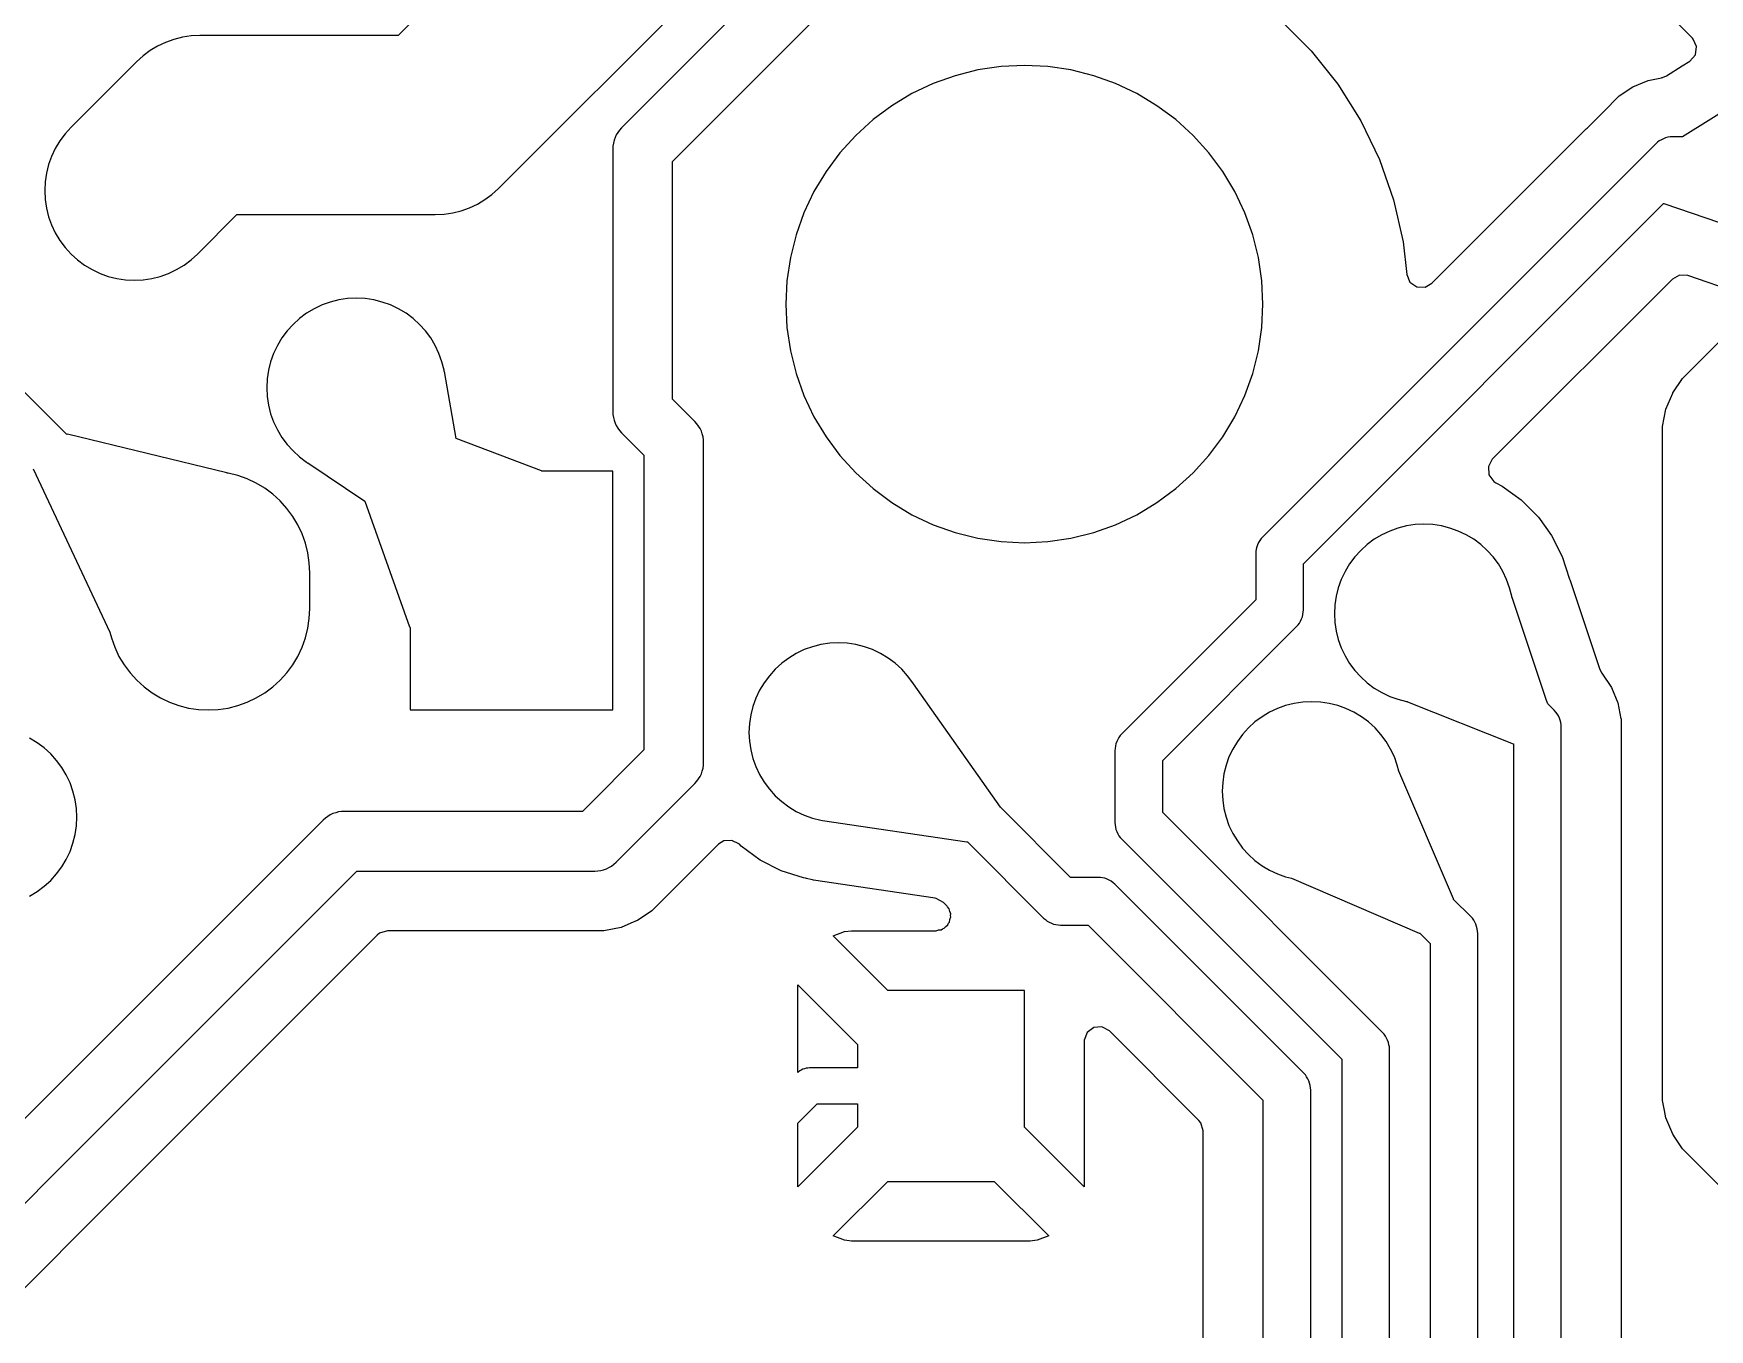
# Model space of a CAD drawing. Header units: metres. Extents: x 0.3 to 99.7, y 0.3 to 59.7.
# Drawn here: x 78.19 to 92.24, y 32.41 to 43.27 of the extents above; entities that cross this region are included whole.
import ezdxf

# ---------------------------------------------------------------- set-up
doc = ezdxf.new("R2010")
doc.units = ezdxf.units.M

msp = doc.modelspace()

# ---------------------------------------------------------------- linework, layer by layer
for points in [[(87.384, 46.737), (83.123, 42.477), (83.107, 42.459), (83.092, 42.439), (83.079, 42.418), (83.069, 42.396), (83.061, 42.373), (83.055, 42.349), (83.051, 42.325), (83.05, 42.3), (83.05, 40.1), (83.051, 40.075), (83.055, 40.051), (83.061, 40.027), (83.069, 40.004), (83.079, 39.982), (83.092, 39.961), (83.107, 39.941), (83.123, 39.923), (83.311, 39.735), (83.311, 39.735), (83.311, 39.735), (83.311, 39.735), (83.311, 39.735), (83.311, 39.735), (83.311, 39.735), (83.311, 39.735), (83.311, 39.735), (83.311, 39.735), (83.311, 39.735), (83.311, 39.735), (83.311, 39.735), (83.311, 39.735), (83.311, 39.735), (83.311, 39.735), (83.311, 39.735), (83.311, 39.735), (83.311, 37.265), (83.311, 37.265), (83.311, 37.265), (83.311, 37.265), (83.311, 37.265), (83.311, 37.265), (83.311, 37.265), (83.311, 37.265), (83.311, 37.265), (83.311, 37.265), (83.311, 37.265), (83.311, 37.265), (83.311, 37.265), (83.311, 37.265), (83.311, 37.265), (83.311, 37.265), (83.311, 37.265), (83.311, 37.265), (82.796, 36.75), (82.796, 36.75), (82.796, 36.75), (82.796, 36.75), (82.796, 36.75), (82.796, 36.75), (82.796, 36.75), (82.796, 36.75), (82.796, 36.75), (82.796, 36.75), (82.796, 36.75), (82.796, 36.75), (82.796, 36.75), (82.796, 36.75), (82.796, 36.75), (82.796, 36.75), (82.796, 36.75), (82.796, 36.75), (80.8, 36.75), (80.775, 36.749), (80.751, 36.745), (80.727, 36.739), (80.704, 36.731), (80.682, 36.721), (80.661, 36.708), (80.641, 36.693), (80.623, 36.677), (69.916, 25.97)], [(70.197, 25.543), (80.904, 36.25), (80.904, 36.25), (80.904, 36.25), (80.904, 36.25), (80.904, 36.25), (80.904, 36.25), (80.904, 36.25), (80.904, 36.25), (80.904, 36.25), (80.904, 36.25), (80.904, 36.25), (80.904, 36.25), (80.904, 36.25), (80.904, 36.25), (80.904, 36.25), (80.904, 36.25), (80.904, 36.25), (80.904, 36.25), (82.9, 36.25), (82.925, 36.251), (82.949, 36.255), (82.973, 36.261), (82.996, 36.269), (83.018, 36.279), (83.039, 36.292), (83.059, 36.307), (83.077, 36.323), (83.738, 36.984), (83.754, 37.002), (83.769, 37.022), (83.782, 37.043), (83.792, 37.065), (83.8, 37.088), (83.806, 37.112), (83.81, 37.136), (83.811, 37.161), (83.811, 39.839), (83.81, 39.864), (83.806, 39.888), (83.8, 39.912), (83.792, 39.935), (83.782, 39.957), (83.769, 39.978), (83.754, 39.998), (83.738, 40.016), (83.55, 40.204), (83.55, 40.204), (83.55, 40.204), (83.55, 40.204), (83.55, 40.204), (83.55, 40.204), (83.55, 40.204), (83.55, 40.204), (83.55, 40.204), (83.55, 40.204), (83.55, 40.204), (83.55, 40.204), (83.55, 40.204), (83.55, 40.204), (83.55, 40.204), (83.55, 40.204), (83.55, 40.204), (83.55, 40.204), (83.55, 42.196), (83.55, 42.196), (83.55, 42.196), (83.55, 42.196), (83.55, 42.196), (83.55, 42.196), (83.55, 42.196), (83.55, 42.196), (83.55, 42.196), (83.55, 42.196), (83.55, 42.196), (83.55, 42.196), (83.55, 42.196), (83.55, 42.196), (83.55, 42.196), (83.55, 42.196), (83.55, 42.196), (83.55, 42.196), (87.826, 46.472)], [(88.65, 43.377), (88.904, 43.123), (88.904, 43.123), (88.904, 43.123), (88.904, 43.123), (89.128, 42.842), (89.128, 42.842), (89.128, 42.842), (89.128, 42.842), (89.128, 42.842), (89.128, 42.842), (89.128, 42.842), (89.32, 42.537), (89.32, 42.537), (89.32, 42.537), (89.32, 42.537), (89.476, 42.213), (89.476, 42.213), (89.476, 42.213), (89.476, 42.213), (89.476, 42.213), (89.476, 42.213), (89.476, 42.213), (89.476, 42.213), (89.595, 41.874), (89.595, 41.874), (89.595, 41.874), (89.595, 41.874), (89.595, 41.874), (89.595, 41.874), (89.595, 41.874), (89.595, 41.874), (89.675, 41.523), (89.675, 41.523), (89.675, 41.523), (89.675, 41.523), (89.675, 41.523), (89.675, 41.523), (89.675, 41.523), (89.675, 41.523), (89.705, 41.249), (89.732, 41.185), (89.79, 41.145), (89.86, 41.143), (89.916, 41.176), (91.204, 42.463), (91.209, 42.469), (91.209, 42.469), (91.209, 42.469), (91.209, 42.469), (91.209, 42.469), (91.209, 42.469), (91.216, 42.475), (91.35, 42.609), (91.486, 42.746), (91.486, 42.746), (91.486, 42.746), (91.486, 42.746), (91.486, 42.746), (91.486, 42.746), (91.486, 42.746), (91.601, 42.822), (91.601, 42.822), (91.601, 42.822), (91.601, 42.822), (91.601, 42.822), (91.601, 42.822), (91.729, 42.875), (91.729, 42.875), (91.729, 42.875), (91.729, 42.875), (91.729, 42.875), (91.729, 42.875), (91.729, 42.875), (91.729, 42.875), (91.84, 42.897), (91.846, 42.9), (91.846, 42.9), (91.846, 42.9), (91.846, 42.9), (91.846, 42.9), (91.846, 42.9), (91.846, 42.9), (91.846, 42.9), (91.846, 42.9), (91.846, 42.9), (91.85, 42.9), (91.882, 42.914), (92.014, 42.996), (92.078, 43.036), (92.124, 43.089), (92.135, 43.158), (92.107, 43.221), (92.1, 43.229), (89.195, 46.134)], [(82.45, 44.45), (81.25, 43.25), (81.25, 43.25), (81.25, 43.25), (81.25, 43.25), (81.25, 43.25), (81.25, 43.25), (81.25, 43.25), (81.25, 43.25), (81.25, 43.25), (81.25, 43.25), (81.25, 43.25), (81.25, 43.25), (81.25, 43.25), (81.25, 43.25), (81.25, 43.25), (81.25, 43.25), (81.25, 43.25), (81.25, 43.25), (79.588, 43.25), (79.515, 43.247), (79.442, 43.236), (79.37, 43.218), (79.301, 43.193), (79.234, 43.162), (79.171, 43.124), (79.112, 43.08), (79.058, 43.031), (78.509, 42.482), (78.459, 42.427), (78.415, 42.368), (78.377, 42.305), (78.346, 42.238), (78.321, 42.169), (78.303, 42.097), (78.292, 42.025), (78.289, 41.951), (78.292, 41.878), (78.303, 41.805), (78.321, 41.733), (78.346, 41.664), (78.377, 41.597), (78.415, 41.534), (78.459, 41.475), (78.509, 41.42), (78.563, 41.371), (78.622, 41.327), (78.685, 41.289), (78.752, 41.258), (78.821, 41.233), (78.893, 41.215), (78.966, 41.204), (79.039, 41.201), (79.113, 41.204), (79.186, 41.215), (79.257, 41.233), (79.326, 41.258), (79.393, 41.289), (79.456, 41.327), (79.515, 41.371), (79.57, 41.42), (79.899, 41.75), (79.899, 41.75), (79.899, 41.75), (79.899, 41.75), (79.899, 41.75), (79.899, 41.75), (79.899, 41.75), (79.899, 41.75), (79.899, 41.75), (79.899, 41.75), (79.899, 41.75), (79.899, 41.75), (79.899, 41.75), (79.899, 41.75), (79.899, 41.75), (79.899, 41.75), (79.899, 41.75), (79.899, 41.75), (81.561, 41.75), (81.635, 41.753), (81.708, 41.764), (81.779, 41.782), (81.848, 41.807), (81.915, 41.838), (81.978, 41.876), (82.037, 41.92), (82.092, 41.969), (83.731, 43.608)], [(84.5, 41), (84.51, 40.804), (84.538, 40.61), (84.586, 40.419), (84.652, 40.235), (84.736, 40.057), (84.837, 39.889), (84.954, 39.731), (85.086, 39.586), (85.231, 39.454), (85.389, 39.337), (85.557, 39.236), (85.735, 39.152), (85.919, 39.086), (86.11, 39.038), (86.304, 39.01), (86.5, 39), (86.696, 39.01), (86.89, 39.038), (87.081, 39.086), (87.265, 39.152), (87.443, 39.236), (87.611, 39.337), (87.769, 39.454), (87.914, 39.586), (88.046, 39.731), (88.163, 39.889), (88.264, 40.057), (88.348, 40.235), (88.414, 40.419), (88.462, 40.61), (88.49, 40.804), (88.5, 41), (88.49, 41.196), (88.462, 41.39), (88.414, 41.581), (88.348, 41.765), (88.264, 41.943), (88.163, 42.111), (88.046, 42.269), (87.914, 42.414), (87.769, 42.546), (87.611, 42.663), (87.443, 42.764), (87.265, 42.848), (87.081, 42.914), (86.89, 42.962), (86.696, 42.99), (86.5, 43), (86.304, 42.99), (86.11, 42.962), (85.919, 42.914), (85.735, 42.848), (85.557, 42.764), (85.389, 42.663), (85.231, 42.546), (85.086, 42.414), (84.954, 42.269), (84.837, 42.111), (84.736, 41.943), (84.652, 41.765), (84.586, 41.581), (84.538, 41.39), (84.51, 41.196), (84.5, 41)], [(92.684, 42.819), (92.016, 42.402), (92.016, 42.402), (92.016, 42.402), (92.016, 42.402), (92.016, 42.402), (92.016, 42.402), (92.016, 42.402), (92.016, 42.402), (92.016, 42.402), (92.016, 42.402), (92.016, 42.402), (92.016, 42.402), (92.016, 42.402), (92.016, 42.402), (91.933, 42.402), (91.913, 42.401), (91.894, 42.398), (91.875, 42.393), (91.856, 42.386), (91.839, 42.378), (91.822, 42.368), (91.806, 42.356), (91.792, 42.343), (88.498, 39.049), (88.484, 39.035), (88.473, 39.019), (88.463, 39.002), (88.454, 38.984), (88.448, 38.966), (88.443, 38.947), (88.44, 38.927), (88.439, 38.908), (88.439, 38.522), (88.439, 38.522), (88.439, 38.522), (88.439, 38.522), (88.439, 38.522), (88.439, 38.522), (88.439, 38.522), (88.439, 38.522), (88.439, 38.522), (88.439, 38.522), (88.439, 38.522), (88.439, 38.522), (88.439, 38.522), (88.439, 38.522), (88.439, 38.522), (88.439, 38.522), (88.439, 38.522), (88.439, 38.522), (87.317, 37.4), (87.304, 37.386), (87.292, 37.37), (87.282, 37.353), (87.274, 37.335), (87.267, 37.317), (87.263, 37.298), (87.26, 37.278), (87.259, 37.259), (87.259, 36.657), (87.26, 36.637), (87.263, 36.618), (87.267, 36.599), (87.274, 36.581), (87.282, 36.563), (87.292, 36.546), (87.304, 36.53), (87.317, 36.516), (89.16, 34.673), (89.16, 34.673), (89.16, 34.673), (89.16, 34.673), (89.16, 34.673), (89.16, 34.673), (89.16, 34.673), (89.16, 34.673), (89.16, 34.673), (89.16, 34.673), (89.16, 34.673), (89.16, 34.673), (89.16, 34.673), (89.16, 34.673), (89.16, 34.673), (89.16, 34.673), (89.16, 34.673), (89.16, 34.673), (89.16, 31.076)], [(89.56, 30.993), (89.56, 34.756), (89.559, 34.776), (89.556, 34.795), (89.551, 34.814), (89.545, 34.832), (89.536, 34.85), (89.526, 34.867), (89.515, 34.883), (89.501, 34.897), (87.659, 36.74), (87.659, 36.74), (87.659, 36.74), (87.659, 36.74), (87.659, 36.74), (87.659, 36.74), (87.659, 36.74), (87.659, 36.74), (87.659, 36.74), (87.659, 36.74), (87.659, 36.74), (87.659, 36.74), (87.659, 36.74), (87.659, 36.74), (87.659, 36.74), (87.659, 36.74), (87.659, 36.74), (87.659, 36.74), (87.659, 37.176), (87.659, 37.176), (87.659, 37.176), (87.659, 37.176), (87.659, 37.176), (87.659, 37.176), (87.659, 37.176), (87.659, 37.176), (87.659, 37.176), (87.659, 37.176), (87.659, 37.176), (87.659, 37.176), (87.659, 37.176), (87.659, 37.176), (87.659, 37.176), (87.659, 37.176), (87.659, 37.176), (87.659, 37.176), (88.78, 38.298), (88.794, 38.312), (88.805, 38.328), (88.815, 38.345), (88.824, 38.362), (88.83, 38.381), (88.835, 38.4), (88.838, 38.419), (88.839, 38.439), (88.839, 38.825), (88.839, 38.825), (88.839, 38.825), (88.839, 38.825), (88.839, 38.825), (88.839, 38.825), (88.839, 38.825), (88.839, 38.825), (88.839, 38.825), (88.839, 38.825), (88.839, 38.825), (88.839, 38.825), (88.839, 38.825), (88.839, 38.825), (88.839, 38.825), (88.839, 38.825), (88.839, 38.825), (88.839, 38.825), (91.857, 41.843), (91.857, 41.843), (91.857, 41.843), (91.857, 41.843), (91.857, 41.843), (91.857, 41.843), (91.857, 41.843), (91.857, 41.843), (91.857, 41.843), (91.857, 41.843), (91.857, 41.843), (91.857, 41.843), (91.857, 41.843), (91.857, 41.843), (91.857, 41.843), (91.857, 41.843), (91.857, 41.843), (91.857, 41.843), (91.857, 41.843), (91.857, 41.843), (91.857, 41.843), (91.857, 41.843), (91.857, 41.843), (91.857, 41.843), (91.857, 41.843), (91.857, 41.843), (91.857, 41.843), (91.857, 41.843), (91.857, 41.843), (91.857, 41.843), (91.859, 41.842), (92.785, 41.527)], [(92.482, 41.096), (92.06, 41.24), (91.99, 41.243), (91.932, 41.21), (90.422, 39.7), (90.389, 39.639), (90.394, 39.569), (90.435, 39.513), (90.453, 39.502), (90.504, 39.476), (90.504, 39.476), (90.504, 39.476), (90.504, 39.476), (90.504, 39.476), (90.504, 39.476), (90.595, 39.41), (90.664, 39.36), (90.664, 39.36), (90.664, 39.36), (90.664, 39.36), (90.664, 39.36), (90.664, 39.36), (90.664, 39.36), (90.664, 39.36), (90.664, 39.36), (90.664, 39.36), (90.664, 39.36), (90.664, 39.36), (90.664, 39.36), (90.664, 39.36), (90.664, 39.36), (90.664, 39.36), (90.664, 39.36), (90.664, 39.36), (90.664, 39.36), (90.664, 39.36), (90.664, 39.36), (90.664, 39.36), (90.664, 39.36), (90.664, 39.36), (90.664, 39.36), (90.803, 39.221), (90.803, 39.221), (90.803, 39.221), (90.803, 39.221), (90.803, 39.221), (90.803, 39.221), (90.803, 39.221), (90.803, 39.221), (90.803, 39.221), (90.803, 39.221), (90.803, 39.221), (90.803, 39.221), (90.803, 39.221), (90.803, 39.221), (90.803, 39.221), (90.803, 39.221), (90.803, 39.221), (90.803, 39.221), (90.803, 39.221), (90.803, 39.221), (90.803, 39.221), (90.803, 39.221), (90.803, 39.221), (90.803, 39.221), (90.803, 39.221), (90.808, 39.214), (90.919, 39.062), (90.919, 39.062), (90.919, 39.062), (90.919, 39.062), (90.919, 39.062), (90.919, 39.062), (91.008, 38.886), (91.008, 38.886), (91.008, 38.886), (91.008, 38.886), (91.008, 38.886), (91.008, 38.886), (91.07, 38.695), (91.07, 38.695), (91.07, 38.695), (91.07, 38.695), (91.07, 38.695), (91.07, 38.695), (91.07, 38.695), (91.07, 38.695), (91.07, 38.695), (91.07, 38.695), (91.07, 38.695), (91.07, 38.695), (91.07, 38.695), (91.07, 38.695), (91.07, 38.695), (91.07, 38.695), (91.07, 38.695), (91.07, 38.695), (91.07, 38.695), (91.07, 38.695), (91.07, 38.695), (91.07, 38.695), (91.07, 38.695), (91.07, 38.695), (91.07, 38.695), (91.07, 38.695), (91.07, 38.695), (91.07, 38.695), (91.07, 38.695), (91.07, 38.695), (91.07, 38.695), (91.07, 38.695), (91.07, 38.695), (91.07, 38.695), (91.07, 38.695), (91.071, 38.693), (91.323, 37.94), (91.341, 37.907), (91.341, 37.907), (91.341, 37.907), (91.341, 37.907), (91.341, 37.907), (91.341, 37.907), (91.341, 37.907), (91.341, 37.907), (91.341, 37.907), (91.341, 37.907), (91.341, 37.907), (91.341, 37.907), (91.341, 37.907), (91.341, 37.907), (91.341, 37.907), (91.341, 37.907), (91.341, 37.907), (91.341, 37.907), (91.341, 37.907), (91.341, 37.907), (91.341, 37.907), (91.341, 37.907), (91.341, 37.907), (91.341, 37.907), (91.341, 37.907), (91.341, 37.907), (91.341, 37.907), (91.341, 37.907), (91.341, 37.907), (91.341, 37.907), (91.341, 37.907), (91.341, 37.907), (91.341, 37.907), (91.421, 37.787), (91.421, 37.787), (91.421, 37.787), (91.421, 37.787), (91.421, 37.787), (91.421, 37.787), (91.474, 37.66), (91.474, 37.66), (91.474, 37.66), (91.474, 37.66), (91.474, 37.66), (91.474, 37.66), (91.474, 37.66), (91.474, 37.66), (91.474, 37.66), (91.474, 37.66), (91.474, 37.66), (91.474, 37.66), (91.474, 37.66), (91.474, 37.66), (91.474, 37.66), (91.5, 37.524), (91.5, 37.524), (91.5, 37.524), (91.5, 37.524), (91.5, 37.524), (91.5, 37.524), (91.5, 37.524), (91.501, 37.524), (91.501, 37.524), (91.501, 37.524), (91.501, 37.524), (91.501, 37.524), (91.501, 37.524), (91.501, 31.442)], [(83.05, 39.6), (82.456, 39.6), (82.456, 39.6), (82.456, 39.6), (82.456, 39.6), (82.456, 39.6), (82.456, 39.6), (82.456, 39.6), (82.456, 39.6), (82.456, 39.6), (82.456, 39.6), (82.456, 39.6), (82.456, 39.6), (82.456, 39.6), (82.456, 39.6), (82.456, 39.6), (82.456, 39.6), (82.451, 39.604), (81.738, 39.873), (81.738, 39.873), (81.738, 39.873), (81.738, 39.873), (81.738, 39.873), (81.738, 39.873), (81.738, 39.873), (81.738, 39.873), (81.738, 39.873), (81.738, 39.873), (81.738, 39.873), (81.738, 39.873), (81.738, 39.873), (81.738, 39.873), (81.738, 39.873), (81.738, 39.873), (81.738, 39.873), (81.738, 39.873), (81.738, 39.873), (81.738, 39.873), (81.738, 39.873), (81.738, 39.873), (81.738, 39.873), (81.738, 39.873), (81.638, 40.435), (81.637, 40.435), (81.637, 40.435), (81.637, 40.435), (81.637, 40.435), (81.637, 40.435), (81.637, 40.435), (81.637, 40.435), (81.637, 40.435), (81.637, 40.435), (81.637, 40.435), (81.636, 40.446), (81.618, 40.518), (81.593, 40.587), (81.561, 40.654), (81.524, 40.717), (81.48, 40.776), (81.43, 40.83), (81.376, 40.88), (81.317, 40.924), (81.254, 40.961), (81.187, 40.993), (81.118, 41.018), (81.046, 41.036), (80.974, 41.046), (80.9, 41.05), (80.826, 41.046), (80.754, 41.036), (80.682, 41.018), (80.613, 40.993), (80.546, 40.961), (80.483, 40.924), (80.424, 40.88), (80.37, 40.83), (80.32, 40.776), (80.276, 40.717), (80.239, 40.654), (80.207, 40.587), (80.182, 40.518), (80.164, 40.446), (80.154, 40.374), (80.15, 40.3), (80.154, 40.226), (80.164, 40.154), (80.182, 40.082), (80.207, 40.013), (80.239, 39.946), (80.276, 39.883), (80.32, 39.824), (80.37, 39.77), (80.424, 39.72), (80.483, 39.676), (80.492, 39.671), (80.492, 39.671), (80.492, 39.671), (80.492, 39.671), (80.492, 39.671), (80.492, 39.671), (80.492, 39.671), (80.492, 39.671), (80.492, 39.671), (80.492, 39.671), (80.492, 39.671), (80.492, 39.671), (80.493, 39.67), (80.972, 39.349), (80.972, 39.349), (80.972, 39.349), (80.972, 39.349), (80.972, 39.349), (80.972, 39.349), (80.972, 39.349), (80.972, 39.349), (80.972, 39.349), (80.972, 39.349), (80.972, 39.349), (80.972, 39.349), (80.972, 39.349), (80.972, 39.349), (80.972, 39.349), (80.972, 39.349), (81.346, 38.295), (81.35, 38.291), (81.35, 38.291), (81.35, 38.291), (81.35, 38.291), (81.35, 38.291), (81.35, 38.291), (81.35, 38.291), (81.35, 38.291), (81.35, 38.291), (81.35, 38.291), (81.35, 38.291), (81.35, 38.291), (81.35, 38.291), (81.35, 38.291), (81.35, 38.291), (81.35, 38.291), (81.35, 37.6), (83.05, 37.6), (83.05, 39.6)], [(94.322, 31.617), (92.017, 33.922), (92.017, 33.922), (92.017, 33.922), (92.017, 33.922), (92.017, 33.922), (92.017, 33.922), (91.955, 34.014), (91.935, 34.045), (91.935, 34.045), (91.935, 34.045), (91.935, 34.045), (91.935, 34.045), (91.935, 34.045), (91.878, 34.181), (91.878, 34.181), (91.878, 34.181), (91.878, 34.181), (91.878, 34.181), (91.878, 34.181), (91.866, 34.244), (91.849, 34.326), (91.849, 34.326), (91.849, 34.326), (91.849, 34.326), (91.849, 34.326), (91.849, 34.326), (91.849, 39.974), (91.849, 39.974), (91.849, 39.974), (91.849, 39.974), (91.849, 39.974), (91.849, 39.974), (91.878, 40.119), (91.878, 40.119), (91.878, 40.119), (91.878, 40.119), (91.878, 40.119), (91.878, 40.119), (91.878, 40.119), (91.878, 40.119), (91.878, 40.119), (91.878, 40.119), (91.878, 40.119), (91.878, 40.119), (91.878, 40.119), (91.878, 40.119), (91.878, 40.119), (91.878, 40.119), (91.878, 40.119), (91.878, 40.119), (91.878, 40.119), (91.878, 40.119), (91.878, 40.119), (91.878, 40.119), (91.878, 40.119), (91.878, 40.119), (91.878, 40.119), (91.878, 40.119), (91.878, 40.119), (91.878, 40.119), (91.878, 40.119), (91.935, 40.255), (91.935, 40.255), (91.935, 40.255), (91.935, 40.255), (91.935, 40.256), (91.935, 40.256), (91.935, 40.256), (91.935, 40.256), (92.017, 40.378), (92.017, 40.378), (92.017, 40.378), (92.017, 40.378), (92.017, 40.378), (92.017, 40.378), (92.069, 40.43), (92.122, 40.483), (92.53, 40.891)], [(79.817, 39.585), (79.817, 39.585), (79.817, 39.585), (79.817, 39.585), (79.817, 39.585), (79.817, 39.585), (79.817, 39.585), (79.817, 39.585), (79.817, 39.585), (79.817, 39.585), (79.817, 39.585), (79.817, 39.585), (79.815, 39.586), (78.478, 39.91), (78.474, 39.909), (78.474, 39.909), (78.474, 39.909), (78.474, 39.909), (78.474, 39.909), (78.474, 39.909), (78.474, 39.909), (78.474, 39.909), (78.474, 39.909), (78.474, 39.909), (78.474, 39.909), (78.474, 39.909), (78.474, 39.909), (78.474, 39.909), (78.474, 39.909), (78.474, 39.909), (78.474, 39.909), (78.474, 39.909), (78.474, 39.909), (78.474, 39.909), (78.474, 39.909), (78.474, 39.909), (77.641, 40.741)], [(78.192, 39.621), (78.835, 38.251), (78.835, 38.251), (78.835, 38.251), (78.835, 38.251), (78.835, 38.251), (78.835, 38.251), (78.847, 38.203), (78.875, 38.125), (78.91, 38.049), (78.953, 37.978), (79.003, 37.911), (79.059, 37.849), (79.121, 37.793), (79.188, 37.743), (79.259, 37.7), (79.335, 37.665), (79.413, 37.637), (79.494, 37.616), (79.577, 37.604), (79.66, 37.6), (79.743, 37.604), (79.826, 37.616), (79.907, 37.637), (79.985, 37.665), (80.061, 37.7), (80.132, 37.743), (80.199, 37.793), (80.261, 37.849), (80.317, 37.911), (80.367, 37.978), (80.41, 38.049), (80.445, 38.125), (80.473, 38.203), (80.494, 38.284), (80.506, 38.367), (80.51, 38.45), (80.51, 38.75), (80.506, 38.833), (80.494, 38.916), (80.473, 38.997), (80.445, 39.075), (80.41, 39.151), (80.367, 39.222), (80.317, 39.289), (80.261, 39.351), (80.199, 39.407), (80.132, 39.457), (80.061, 39.5), (79.985, 39.535), (79.907, 39.563), (79.826, 39.584), (79.817, 39.585)], [(91, 31.183), (91, 37.455), (90.999, 37.475), (90.996, 37.494), (90.991, 37.513), (90.985, 37.532), (90.976, 37.55), (90.966, 37.567), (90.955, 37.582), (90.941, 37.597), (90.887, 37.651), (90.887, 37.651), (90.887, 37.651), (90.887, 37.651), (90.887, 37.651), (90.887, 37.651), (90.887, 37.651), (90.887, 37.651), (90.887, 37.651), (90.887, 37.651), (90.887, 37.651), (90.887, 37.651), (90.877, 37.68), (90.588, 38.543), (90.586, 38.545), (90.586, 38.545), (90.586, 38.545), (90.586, 38.545), (90.586, 38.545), (90.586, 38.545), (90.586, 38.545), (90.586, 38.545), (90.586, 38.545), (90.586, 38.545), (90.586, 38.545), (90.586, 38.545), (90.586, 38.545), (90.586, 38.545), (90.585, 38.553), (90.567, 38.624), (90.542, 38.693), (90.51, 38.76), (90.473, 38.823), (90.429, 38.882), (90.379, 38.937), (90.325, 38.986), (90.266, 39.03), (90.203, 39.068), (90.136, 39.099), (90.067, 39.124), (89.995, 39.142), (89.923, 39.153), (89.849, 39.156), (89.775, 39.153), (89.703, 39.142), (89.631, 39.124), (89.562, 39.099), (89.495, 39.068), (89.432, 39.03), (89.373, 38.986), (89.319, 38.937), (89.269, 38.882), (89.225, 38.823), (89.188, 38.76), (89.156, 38.693), (89.131, 38.624), (89.113, 38.553), (89.103, 38.48), (89.099, 38.406), (89.103, 38.333), (89.113, 38.26), (89.131, 38.189), (89.156, 38.119), (89.188, 38.053), (89.225, 37.99), (89.269, 37.931), (89.319, 37.876), (89.373, 37.827), (89.432, 37.783), (89.495, 37.745), (89.562, 37.713), (89.631, 37.689), (89.703, 37.671), (89.708, 37.67), (89.708, 37.67), (89.708, 37.67), (89.708, 37.67), (89.708, 37.67), (89.708, 37.67), (89.708, 37.67), (89.708, 37.67), (89.708, 37.67), (89.708, 37.67), (89.708, 37.67), (89.708, 37.67), (89.712, 37.667), (90.598, 37.316), (90.6, 37.315), (90.6, 37.315), (90.6, 37.315), (90.6, 37.315), (90.6, 37.315), (90.6, 37.315), (90.6, 37.315), (90.6, 37.315), (90.6, 37.315), (90.6, 37.315), (90.6, 37.315), (90.6, 37.315), (90.6, 37.315), (90.6, 37.315), (90.6, 37.315), (90.6, 37.315), (90.6, 37.315), (90.6, 37.315), (90.6, 37.315), (90.6, 37.315), (90.6, 37.315), (90.6, 37.315), (90.6, 37.315), (90.6, 37.315), (90.6, 37.315), (90.6, 37.315), (90.6, 37.315), (90.6, 37.315), (90.6, 37.315), (90.6, 37.315), (90.6, 31.1)], [(88.9, 31.267), (88.9, 34.414), (88.899, 34.434), (88.896, 34.453), (88.891, 34.472), (88.885, 34.491), (88.876, 34.508), (88.866, 34.525), (88.855, 34.541), (88.841, 34.556), (87.258, 36.139), (87.244, 36.152), (87.228, 36.164), (87.211, 36.174), (87.194, 36.182), (87.175, 36.189), (87.156, 36.193), (87.137, 36.196), (87.117, 36.197), (86.886, 36.197), (86.886, 36.197), (86.886, 36.197), (86.886, 36.197), (86.886, 36.197), (86.886, 36.197), (86.886, 36.197), (86.886, 36.197), (86.886, 36.197), (86.886, 36.197), (86.886, 36.197), (86.886, 36.197), (86.886, 36.197), (86.886, 36.197), (86.886, 36.197), (86.886, 36.197), (86.886, 36.197), (86.886, 36.197), (86.302, 36.781), (86.302, 36.781), (86.302, 36.781), (86.302, 36.781), (86.302, 36.781), (86.302, 36.781), (86.302, 36.781), (86.302, 36.781), (86.302, 36.781), (86.302, 36.781), (86.302, 36.781), (86.302, 36.781), (86.301, 36.784), (85.571, 37.819), (85.57, 37.82), (85.57, 37.82), (85.57, 37.82), (85.57, 37.82), (85.57, 37.82), (85.57, 37.82), (85.57, 37.82), (85.57, 37.82), (85.57, 37.82), (85.57, 37.82), (85.57, 37.82), (85.57, 37.82), (85.565, 37.828), (85.521, 37.887), (85.472, 37.942), (85.417, 37.991), (85.358, 38.035), (85.295, 38.073), (85.228, 38.105), (85.159, 38.129), (85.088, 38.147), (85.015, 38.158), (84.941, 38.162), (84.868, 38.158), (84.795, 38.147), (84.724, 38.129), (84.654, 38.105), (84.588, 38.073), (84.525, 38.035), (84.466, 37.991), (84.411, 37.942), (84.362, 37.887), (84.318, 37.828), (84.28, 37.765), (84.248, 37.699), (84.224, 37.629), (84.206, 37.558), (84.195, 37.485), (84.191, 37.412), (84.195, 37.338), (84.206, 37.265), (84.224, 37.194), (84.248, 37.125), (84.28, 37.058), (84.318, 36.995), (84.362, 36.936), (84.411, 36.881), (84.466, 36.832), (84.525, 36.788), (84.588, 36.75), (84.654, 36.719), (84.724, 36.694), (84.795, 36.676), (84.807, 36.674), (84.807, 36.674), (84.807, 36.674), (84.807, 36.674), (84.807, 36.674), (84.807, 36.674), (86.018, 36.494), (86.022, 36.495), (86.022, 36.495), (86.022, 36.495), (86.022, 36.495), (86.022, 36.495), (86.022, 36.495), (86.022, 36.495), (86.022, 36.495), (86.022, 36.495), (86.022, 36.495), (86.022, 36.495), (86.022, 36.495), (86.022, 36.495), (86.022, 36.495), (86.022, 36.495), (86.022, 36.495), (86.022, 36.495), (86.022, 36.495), (86.022, 36.495), (86.022, 36.495), (86.022, 36.495), (86.022, 36.495), (86.661, 35.856), (86.676, 35.843), (86.692, 35.831), (86.708, 35.821), (86.726, 35.812), (86.745, 35.806), (86.764, 35.801), (86.783, 35.798), (86.803, 35.797), (87.034, 35.797), (87.034, 35.797), (87.034, 35.797), (87.034, 35.797), (87.034, 35.797), (87.034, 35.797), (87.034, 35.797), (87.034, 35.797), (87.034, 35.797), (87.034, 35.797), (87.034, 35.797), (87.034, 35.797), (87.034, 35.797), (87.034, 35.797), (87.034, 35.797), (87.034, 35.797), (87.034, 35.797), (87.034, 35.797), (88.5, 34.331), (88.5, 34.331), (88.5, 34.331), (88.5, 34.331), (88.5, 34.331), (88.5, 34.331), (88.5, 34.331), (88.5, 34.331), (88.5, 34.331), (88.5, 34.331), (88.5, 34.331), (88.5, 34.331), (88.5, 34.331), (88.5, 34.331), (88.5, 34.331), (88.5, 34.331), (88.5, 34.331), (88.5, 34.331), (88.5, 31.35)], [(90.3, 30.8), (90.3, 35.727), (90.299, 35.747), (90.296, 35.766), (90.291, 35.785), (90.285, 35.804), (90.276, 35.821), (90.266, 35.838), (90.255, 35.854), (90.241, 35.869), (90.098, 36.012), (90.098, 36.012), (90.098, 36.012), (90.098, 36.012), (90.098, 36.012), (90.098, 36.012), (90.098, 36.012), (90.098, 36.012), (90.098, 36.012), (90.098, 36.012), (90.098, 36.012), (90.098, 36.012), (90.098, 36.012), (90.098, 36.012), (90.098, 36.012), (90.098, 36.012), (90.098, 36.012), (90.098, 36.012), (90.098, 36.012), (90.098, 36.012), (90.098, 36.012), (90.098, 36.012), (90.098, 36.012), (90.098, 36.012), (90.098, 36.012), (90.098, 36.012), (90.098, 36.013), (90.097, 36.017), (89.638, 37.087), (89.638, 37.087), (89.638, 37.087), (89.638, 37.087), (89.638, 37.087), (89.638, 37.087), (89.626, 37.137), (89.601, 37.206), (89.57, 37.272), (89.532, 37.336), (89.488, 37.395), (89.439, 37.449), (89.384, 37.499), (89.325, 37.543), (89.262, 37.58), (89.195, 37.612), (89.126, 37.637), (89.054, 37.655), (88.982, 37.665), (88.908, 37.669), (88.835, 37.665), (88.762, 37.655), (88.69, 37.637), (88.621, 37.612), (88.555, 37.58), (88.492, 37.543), (88.432, 37.499), (88.378, 37.449), (88.328, 37.395), (88.285, 37.336), (88.247, 37.272), (88.215, 37.206), (88.19, 37.137), (88.173, 37.065), (88.162, 36.992), (88.158, 36.919), (88.162, 36.845), (88.173, 36.773), (88.19, 36.701), (88.215, 36.632), (88.247, 36.565), (88.285, 36.502), (88.328, 36.443), (88.378, 36.389), (88.432, 36.339), (88.492, 36.295), (88.555, 36.258), (88.621, 36.226), (88.69, 36.201), (88.74, 36.189), (88.74, 36.189), (88.74, 36.189), (88.74, 36.189), (88.74, 36.189), (88.74, 36.189), (89.81, 35.73), (89.814, 35.73), (89.814, 35.73), (89.814, 35.73), (89.814, 35.73), (89.814, 35.73), (89.814, 35.73), (89.814, 35.73), (89.814, 35.73), (89.814, 35.73), (89.814, 35.73), (89.814, 35.73), (89.814, 35.73), (89.814, 35.73), (89.814, 35.73), (89.814, 35.73), (89.814, 35.73), (89.814, 35.73), (89.814, 35.73), (89.9, 35.644), (89.9, 35.644), (89.9, 35.644), (89.9, 35.644), (89.9, 35.644), (89.9, 35.644), (89.9, 35.644), (89.9, 35.644), (89.9, 35.644), (89.9, 35.644), (89.9, 35.644), (89.9, 35.644), (89.9, 35.644), (89.9, 35.644), (89.9, 35.644), (89.9, 35.644), (89.9, 35.644), (89.9, 35.644), (89.9, 30.883)], [(78.161, 36.04), (78.224, 36.078), (78.284, 36.122), (78.338, 36.171), (78.388, 36.226), (78.431, 36.285), (78.469, 36.348), (78.501, 36.415), (78.525, 36.484), (78.543, 36.555), (78.554, 36.628), (78.558, 36.702), (78.554, 36.775), (78.543, 36.848), (78.525, 36.919), (78.501, 36.989), (78.469, 37.055), (78.431, 37.118), (78.388, 37.177), (78.338, 37.232), (78.284, 37.281), (78.224, 37.325), (78.161, 37.363)], [(87.999, 31.608), (87.999, 34.073), (87.98, 34.14), (87.963, 34.16), (87.212, 34.912), (87.15, 34.945), (87.081, 34.94), (87.025, 34.898), (87, 34.833), (87, 34.824), (87, 33.604), (87, 33.604), (87, 33.604), (87, 33.604), (87, 33.604), (87, 33.604), (87, 33.604), (87, 33.604), (87, 33.604), (87, 33.604), (87, 33.604), (87, 33.604), (87, 33.604), (87, 33.604), (87, 33.604), (87, 33.604), (87, 33.604), (87, 33.604), (87, 33.604), (87, 33.604), (87, 33.604), (87, 33.604), (87, 33.604), (87, 33.604), (87, 33.604), (87, 33.604), (87, 33.604), (87, 33.604), (87, 33.604), (87, 33.604), (87, 33.604), (87, 33.604), (87, 33.604), (87, 33.604), (87, 33.604), (87, 33.604), (87, 33.604), (87, 33.604), (87, 33.604), (87, 33.604), (87, 33.604), (87, 33.604), (87, 33.604), (87, 33.604), (87, 33.604), (87, 33.604), (87, 33.604), (87, 33.604), (87, 33.604), (87, 33.604), (86.5, 34.104), (86.5, 34.104), (86.5, 34.104), (86.5, 34.104), (86.5, 34.104), (86.5, 34.104), (86.5, 34.104), (86.5, 34.104), (86.5, 34.104), (86.5, 34.104), (86.5, 34.104), (86.5, 34.104), (86.5, 34.104), (86.5, 34.104), (86.5, 34.104), (86.5, 34.104), (86.5, 34.104), (86.5, 34.104), (86.5, 35.25), (85.354, 35.25), (85.354, 35.25), (85.354, 35.25), (85.354, 35.25), (85.354, 35.25), (85.354, 35.25), (85.354, 35.25), (85.354, 35.25), (85.354, 35.25), (85.354, 35.25), (85.354, 35.25), (85.354, 35.25), (85.354, 35.25), (85.354, 35.25), (85.354, 35.25), (85.354, 35.25), (85.354, 35.25), (85.354, 35.25), (84.896, 35.708), (84.896, 35.708), (84.896, 35.708), (84.896, 35.708), (84.896, 35.708), (84.896, 35.708), (84.896, 35.708), (84.896, 35.708), (84.896, 35.708), (84.896, 35.708), (84.896, 35.708), (84.896, 35.708), (84.896, 35.708), (84.896, 35.708), (84.896, 35.708), (84.896, 35.708), (84.896, 35.708), (84.896, 35.708), (84.896, 35.708), (84.896, 35.708), (84.896, 35.708), (84.896, 35.708), (84.896, 35.708), (84.896, 35.708), (84.896, 35.708), (84.896, 35.708), (84.896, 35.708), (84.896, 35.708), (84.896, 35.708), (84.896, 35.708), (84.896, 35.708), (84.896, 35.708), (84.896, 35.708), (84.896, 35.708), (84.896, 35.708), (84.896, 35.708), (84.896, 35.708), (84.896, 35.708), (84.896, 35.708), (84.896, 35.708), (84.896, 35.708), (84.896, 35.708), (84.993, 35.744), (84.993, 35.744), (84.993, 35.744), (84.993, 35.744), (84.993, 35.744), (84.993, 35.744), (84.993, 35.744), (84.993, 35.744), (84.993, 35.744), (84.993, 35.744), (85.052, 35.75), (85.052, 35.75), (85.052, 35.75), (85.052, 35.75), (85.76, 35.75), (85.781, 35.756), (85.781, 35.756), (85.781, 35.756), (85.781, 35.756), (85.781, 35.756), (85.781, 35.756), (85.803, 35.758), (85.814, 35.766), (85.814, 35.766), (85.814, 35.766), (85.814, 35.766), (85.814, 35.766), (85.814, 35.766), (85.814, 35.766), (85.814, 35.766), (85.814, 35.766), (85.814, 35.766), (85.827, 35.77), (85.842, 35.786), (85.842, 35.786), (85.842, 35.786), (85.842, 35.786), (85.842, 35.786), (85.842, 35.786), (85.859, 35.8), (85.864, 35.812), (85.864, 35.812), (85.864, 35.812), (85.864, 35.812), (85.864, 35.812), (85.864, 35.812), (85.864, 35.812), (85.864, 35.812), (85.864, 35.812), (85.864, 35.812), (85.873, 35.822), (85.876, 35.844), (85.876, 35.844), (85.876, 35.844), (85.876, 35.844), (85.876, 35.844), (85.876, 35.844), (85.884, 35.865), (85.881, 35.878), (85.881, 35.878), (85.881, 35.878), (85.881, 35.878), (85.881, 35.878), (85.881, 35.878), (85.881, 35.878), (85.881, 35.878), (85.881, 35.878), (85.881, 35.878), (85.883, 35.892), (85.874, 35.912), (85.874, 35.912), (85.874, 35.912), (85.874, 35.912), (85.874, 35.912), (85.874, 35.912), (85.869, 35.933), (85.856, 35.951), (85.856, 35.951), (85.856, 35.951), (85.856, 35.951), (85.856, 35.951), (85.856, 35.951), (85.854, 35.955), (85.848, 35.962), (85.822, 35.987), (85.761, 36.021), (85.753, 36.022), (84.733, 36.174), (84.733, 36.174), (84.733, 36.174), (84.733, 36.174), (84.723, 36.176), (84.721, 36.176), (84.721, 36.176), (84.721, 36.176), (84.721, 36.176), (84.721, 36.176), (84.721, 36.176), (84.721, 36.176), (84.721, 36.176), (84.721, 36.176), (84.673, 36.188), (84.664, 36.19), (84.661, 36.19), (84.648, 36.192), (84.648, 36.192), (84.648, 36.192), (84.648, 36.192), (84.648, 36.192), (84.648, 36.192), (84.461, 36.253), (84.461, 36.253), (84.461, 36.253), (84.461, 36.253), (84.461, 36.253), (84.461, 36.253), (84.286, 36.342), (84.286, 36.342), (84.286, 36.342), (84.286, 36.342), (84.286, 36.342), (84.286, 36.342), (84.127, 36.458), (84.127, 36.458), (84.127, 36.458), (84.127, 36.458), (84.127, 36.458), (84.127, 36.458), (84.111, 36.474), (84.049, 36.507), (83.98, 36.502), (83.935, 36.474), (83.378, 35.917), (83.378, 35.917), (83.378, 35.917), (83.378, 35.917), (83.378, 35.917), (83.378, 35.917), (83.378, 35.917), (83.378, 35.917), (83.256, 35.835), (83.256, 35.835), (83.256, 35.835), (83.256, 35.835), (83.255, 35.835), (83.255, 35.835), (83.255, 35.835), (83.255, 35.835), (83.201, 35.812), (83.119, 35.778), (83.119, 35.778), (83.119, 35.778), (83.119, 35.778), (83.119, 35.778), (83.119, 35.778), (83.119, 35.778), (83.119, 35.778), (83.119, 35.778), (83.119, 35.778), (83.119, 35.778), (83.119, 35.778), (83.119, 35.778), (83.119, 35.778), (83.119, 35.778), (83.119, 35.778), (83.119, 35.778), (83.119, 35.778), (83.119, 35.778), (83.119, 35.778), (83.119, 35.778), (83.119, 35.778), (83.119, 35.778), (83.119, 35.778), (83.119, 35.778), (82.974, 35.749), (82.974, 35.749), (82.974, 35.749), (82.974, 35.749), (82.974, 35.749), (82.974, 35.749), (81.162, 35.749), (81.095, 35.73), (81.075, 35.713), (75.763, 30.402)], [(85.1, 34.796), (85.1, 34.796), (85.1, 34.796), (85.1, 34.796), (85.1, 34.796), (85.1, 34.796), (85.1, 34.796), (85.1, 34.796), (85.1, 34.796), (85.1, 34.796), (85.1, 34.796), (85.1, 34.796), (85.1, 34.796), (85.1, 34.796), (85.1, 34.796), (85.1, 34.796), (85.1, 34.796), (85.1, 34.796), (85.1, 34.6), (85.1, 34.6), (85.1, 34.6), (85.1, 34.6), (85.1, 34.6), (85.1, 34.6), (85.1, 34.6), (85.1, 34.6), (85.1, 34.6), (85.1, 34.6), (85.1, 34.6), (85.1, 34.6), (85.1, 34.6), (85.1, 34.6), (85.1, 34.6), (85.1, 34.6), (85.1, 34.6), (85.1, 34.6), (85.1, 34.6), (85.1, 34.6), (85.1, 34.6), (85.1, 34.6), (85.1, 34.6), (85.1, 34.6), (85.1, 34.6), (85.1, 34.6), (85.1, 34.6), (85.1, 34.6), (85.1, 34.6), (85.1, 34.6), (85.1, 34.6), (85.1, 34.6), (85.1, 34.6), (85.1, 34.6), (84.7, 34.6), (84.685, 34.599), (84.671, 34.597), (84.656, 34.594), (84.643, 34.589), (84.629, 34.582), (84.617, 34.575), (84.605, 34.566), (84.6, 34.562), (84.6, 34.562), (84.6, 34.562), (84.6, 34.562), (84.6, 34.562), (84.6, 34.562), (84.6, 34.562), (84.6, 34.562), (84.6, 34.562), (84.6, 34.562), (84.6, 34.562), (84.6, 34.562), (84.6, 34.562), (84.6, 34.562), (84.6, 34.562), (84.6, 34.562), (84.6, 34.562), (84.6, 34.562), (84.6, 34.562), (84.6, 34.562), (84.6, 34.562), (84.6, 34.562), (84.6, 34.562), (84.6, 34.562), (84.6, 34.562), (84.6, 34.562), (84.6, 34.562), (84.6, 34.562), (84.6, 34.562), (84.6, 34.562), (84.6, 34.562), (84.6, 34.562), (84.6, 34.562), (84.6, 34.562), (84.6, 34.562), (84.6, 34.562), (84.6, 34.562), (84.6, 34.562), (84.6, 34.562), (84.6, 34.562), (84.6, 34.562), (84.6, 34.562), (84.6, 34.562), (84.6, 34.562), (84.6, 34.562), (84.6, 34.562), (84.6, 34.562), (84.6, 34.562), (84.6, 34.562), (84.6, 34.562), (84.6, 35.296), (84.6, 35.296), (84.6, 35.296), (84.6, 35.296), (84.6, 35.296), (84.6, 35.296), (84.6, 35.296), (84.6, 35.296), (84.6, 35.296), (84.6, 35.296), (84.6, 35.296), (84.6, 35.296), (84.6, 35.296), (84.6, 35.296), (84.6, 35.296), (84.6, 35.296), (84.6, 35.296), (84.6, 35.296), (84.6, 35.296), (84.6, 35.296), (84.6, 35.296), (84.6, 35.296), (84.6, 35.296), (84.6, 35.296), (84.6, 35.296), (84.6, 35.296), (84.6, 35.296), (84.6, 35.296), (84.6, 35.296), (84.6, 35.296), (84.6, 35.296), (84.6, 35.296), (84.6, 35.296), (84.6, 35.296), (84.6, 35.296), (84.6, 35.296), (84.6, 35.296), (84.6, 35.296), (84.6, 35.296), (84.6, 35.296), (84.6, 35.296), (84.6, 35.296), (84.6, 35.296), (84.6, 35.296), (84.6, 35.296), (84.6, 35.296), (84.6, 35.296), (84.6, 35.296), (84.6, 35.296), (84.6, 35.296), (84.6, 35.296), (84.6, 35.296), (85.1, 34.796)], [(85.1, 34.104), (85.1, 34.104), (85.1, 34.104), (85.1, 34.104), (85.1, 34.104), (85.1, 34.104), (85.1, 34.104), (85.1, 34.104), (85.1, 34.104), (85.1, 34.104), (85.1, 34.104), (85.1, 34.104), (85.1, 34.104), (85.1, 34.104), (85.1, 34.104), (85.1, 34.104), (85.1, 34.104), (85.1, 34.104), (84.6, 33.604), (84.6, 33.604), (84.6, 33.604), (84.6, 33.604), (84.6, 33.604), (84.6, 33.604), (84.6, 33.604), (84.6, 33.604), (84.6, 33.604), (84.6, 33.604), (84.6, 33.604), (84.6, 33.604), (84.6, 33.604), (84.6, 33.604), (84.6, 33.604), (84.6, 33.604), (84.6, 33.604), (84.6, 33.604), (84.6, 33.604), (84.6, 33.604), (84.6, 33.604), (84.6, 33.604), (84.6, 33.604), (84.6, 33.604), (84.6, 33.604), (84.6, 33.604), (84.6, 33.604), (84.6, 33.604), (84.6, 33.604), (84.6, 33.604), (84.6, 33.604), (84.6, 33.604), (84.6, 33.604), (84.6, 33.604), (84.6, 33.604), (84.6, 33.604), (84.6, 33.604), (84.6, 33.604), (84.6, 33.604), (84.6, 33.604), (84.6, 33.604), (84.6, 33.604), (84.6, 33.604), (84.6, 33.604), (84.6, 33.604), (84.6, 33.604), (84.6, 33.604), (84.6, 33.604), (84.6, 33.604), (84.6, 33.604), (84.6, 33.604), (84.6, 33.604), (84.6, 34.138), (84.6, 34.138), (84.6, 34.138), (84.6, 34.138), (84.6, 34.138), (84.6, 34.138), (84.6, 34.138), (84.6, 34.138), (84.6, 34.138), (84.6, 34.138), (84.6, 34.138), (84.6, 34.138), (84.6, 34.138), (84.6, 34.138), (84.6, 34.138), (84.6, 34.138), (84.6, 34.138), (84.6, 34.138), (84.762, 34.3), (84.762, 34.3), (84.762, 34.3), (84.762, 34.3), (84.762, 34.3), (84.762, 34.3), (84.762, 34.3), (84.762, 34.3), (84.762, 34.3), (84.762, 34.3), (84.762, 34.3), (84.762, 34.3), (84.762, 34.3), (84.762, 34.3), (84.762, 34.3), (84.762, 34.3), (84.762, 34.3), (84.762, 34.3), (85.1, 34.3), (85.1, 34.3), (85.1, 34.3), (85.1, 34.3), (85.1, 34.3), (85.1, 34.3), (85.1, 34.3), (85.1, 34.3), (85.1, 34.3), (85.1, 34.3), (85.1, 34.3), (85.1, 34.3), (85.1, 34.3), (85.1, 34.3), (85.1, 34.3), (85.1, 34.3), (85.1, 34.3), (85.1, 34.3), (85.1, 34.3), (85.1, 34.3), (85.1, 34.3), (85.1, 34.3), (85.1, 34.3), (85.1, 34.3), (85.1, 34.3), (85.1, 34.3), (85.1, 34.3), (85.1, 34.3), (85.1, 34.3), (85.1, 34.3), (85.1, 34.3), (85.1, 34.3), (85.1, 34.3), (85.1, 34.3), (85.1, 34.104)], [(86.246, 33.65), (86.246, 33.65), (86.246, 33.65), (86.246, 33.65), (86.246, 33.65), (86.246, 33.65), (86.246, 33.65), (86.246, 33.65), (86.246, 33.65), (86.246, 33.65), (86.246, 33.65), (86.246, 33.65), (86.246, 33.65), (86.246, 33.65), (86.246, 33.65), (86.246, 33.65), (86.246, 33.65), (86.246, 33.65), (86.704, 33.192), (86.704, 33.192), (86.704, 33.192), (86.704, 33.192), (86.704, 33.192), (86.704, 33.192), (86.704, 33.192), (86.704, 33.192), (86.704, 33.192), (86.704, 33.192), (86.704, 33.192), (86.704, 33.192), (86.704, 33.192), (86.704, 33.192), (86.704, 33.192), (86.704, 33.192), (86.704, 33.192), (86.704, 33.192), (86.704, 33.192), (86.704, 33.192), (86.704, 33.192), (86.704, 33.192), (86.704, 33.192), (86.704, 33.192), (86.704, 33.192), (86.704, 33.192), (86.704, 33.192), (86.704, 33.192), (86.704, 33.192), (86.704, 33.192), (86.704, 33.192), (86.704, 33.192), (86.704, 33.192), (86.704, 33.192), (86.704, 33.192), (86.704, 33.192), (86.704, 33.192), (86.704, 33.192), (86.704, 33.192), (86.704, 33.192), (86.704, 33.192), (86.704, 33.192), (86.607, 33.156), (86.607, 33.156), (86.607, 33.156), (86.607, 33.156), (86.607, 33.156), (86.607, 33.156), (86.607, 33.156), (86.607, 33.156), (86.548, 33.15), (86.548, 33.15), (86.548, 33.15), (86.548, 33.15), (86.548, 33.15), (86.548, 33.15), (86.548, 33.15), (86.548, 33.15), (85.052, 33.15), (85.052, 33.15), (85.052, 33.15), (85.052, 33.15), (85.052, 33.15), (85.052, 33.15), (85.052, 33.15), (85.052, 33.15), (84.993, 33.156), (84.993, 33.156), (84.993, 33.156), (84.993, 33.156), (84.993, 33.156), (84.993, 33.156), (84.993, 33.156), (84.993, 33.156), (84.896, 33.192), (84.896, 33.192), (84.896, 33.192), (84.896, 33.192), (84.896, 33.192), (84.896, 33.192), (84.896, 33.192), (84.896, 33.192), (84.896, 33.192), (84.896, 33.192), (84.896, 33.192), (84.896, 33.192), (84.896, 33.192), (84.896, 33.192), (84.896, 33.192), (84.896, 33.192), (84.896, 33.192), (84.896, 33.192), (84.896, 33.192), (84.896, 33.192), (84.896, 33.192), (84.896, 33.192), (84.896, 33.192), (84.896, 33.192), (84.896, 33.192), (84.896, 33.192), (84.896, 33.192), (84.896, 33.192), (84.896, 33.192), (84.896, 33.192), (84.896, 33.192), (84.896, 33.192), (84.896, 33.192), (84.896, 33.192), (84.896, 33.192), (84.896, 33.192), (84.896, 33.192), (84.896, 33.192), (84.896, 33.192), (84.896, 33.192), (84.896, 33.192), (84.896, 33.192), (85.354, 33.65), (85.354, 33.65), (85.354, 33.65), (85.354, 33.65), (85.354, 33.65), (85.354, 33.65), (85.354, 33.65), (85.354, 33.65), (85.354, 33.65), (85.354, 33.65), (85.354, 33.65), (85.354, 33.65), (85.354, 33.65), (85.354, 33.65), (85.354, 33.65), (85.354, 33.65), (85.354, 33.65), (85.354, 33.65), (86.246, 33.65)]]:
    msp.add_lwpolyline(points)

doc.saveas('drawing.dxf')
